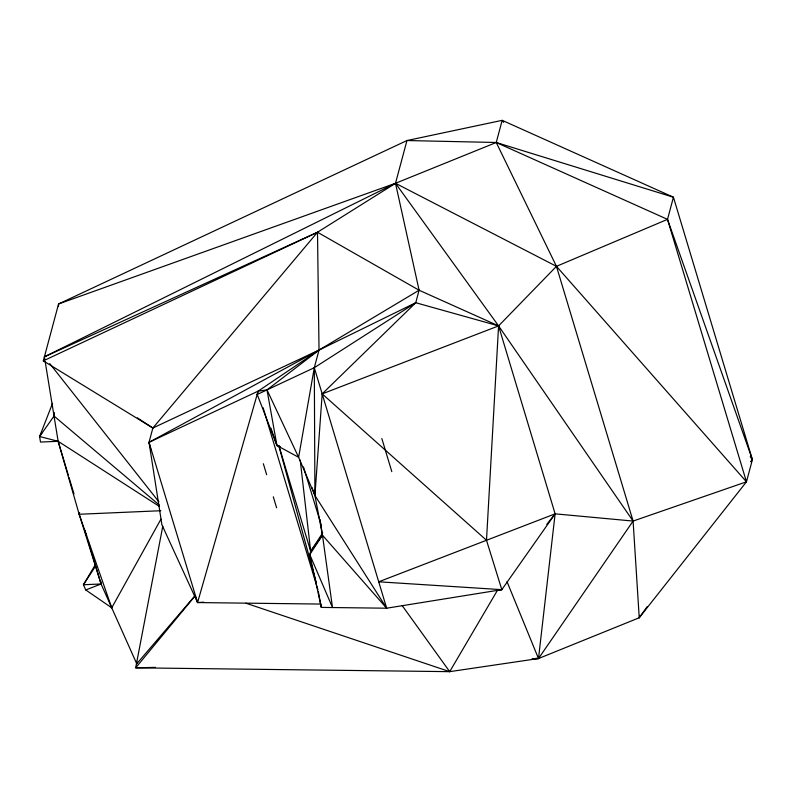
<?xml version="1.0" encoding="UTF-8"?>
<svg xmlns="http://www.w3.org/2000/svg" width="792" height="792" viewBox="0 0 792 792"><rect width="100%" height="100%" fill="white"/><g stroke="black" fill="none" stroke-linecap="round" stroke-linejoin="round"><path stroke-width="1.19" d="M159.538 506.524L58.143 441.302L40.501 442.065L39.6 436.511L54.044 416.067L54.193 412.375M58.469 306.435L58.568 303.97L406.959 140.54L502.178 120.344L673.438 197.218L752.4 459.657L746.46 481.813L639.233 617.76L538.501 658.548L449.707 671.656L135.68 667.824L162.786 526.205M322.681 532.917L310.672 551.291L309.781 554.608L321.305 607.405L386.664 608.207L501.821 589.664L486.496 540.273L498.584 325.898L395.505 183.289L406.959 140.54L496.247 142.491L673.438 197.218L667.508 219.364L746.46 481.813L633.095 521.067L555.123 513.84L378.725 581.803L501.821 589.664L555.123 513.84L498.584 325.898L419.097 290.228L317.503 232.244L44.401 356.836L44.797 359.251M647.113 606.751L639.233 617.76L633.095 521.067L498.584 325.898L415.75 302.722L319.027 350.074L152.856 428.026L43.322 360.865L58.568 303.97L395.505 183.289L496.247 142.491L667.508 219.364L752.4 459.657L750.964 461.657M195.02 595.723L136.759 663.795L101.069 583.981L79.17 514.265L79.606 512.642M746.46 481.813L556.459 266.33L395.505 183.289L317.503 232.244L152.856 428.026L149.025 442.322L161.915 524.809L197.574 602.563L320.968 604.068M43.322 360.865L317.503 232.244L319.027 350.074L314.305 367.696L386.664 608.207L314.929 495.485L298.624 457.291L276.952 445.52L257.232 394.465L258.123 391.149L319.027 350.074L419.097 290.228L395.505 183.289L44.401 356.836M320.8 524.452L322.463 535.224L309.781 554.608L332.501 607.543L322.463 535.224L314.929 495.485L322.176 393.872L415.75 302.722L419.097 290.228M639.233 617.76L639.857 615.424M150.787 449.5L149.025 442.322L319.027 350.074L267.003 389.882L258.123 391.149L197.574 602.563L203.752 602.177M68.35 475.22L58.143 441.302L39.6 436.511L52.559 403.296M95.218 564.864L83.427 584.743L85.764 589.961L111.731 607.82L160.944 519.166M245.916 603.207L449.707 671.656L497.693 589.901M95.565 566.082L83.427 584.743L101.069 583.981L100.871 581.536M39.6 436.511L41.728 433.481M278.903 445.718L310.672 551.291L322.463 535.224L386.664 608.207M546.797 524.393L555.123 513.84L538.501 658.548L532.323 658.697M750.865 461.597L752.4 459.657L750.202 456.667M195.149 595.841L135.68 667.824L155.45 667.369M415.75 302.722L314.305 367.696L257.232 394.465M258.123 391.149L149.025 442.322L197.574 602.563L195.565 596.732M667.508 219.364L556.459 266.33L498.584 325.898L322.176 393.872L486.496 540.273M85.764 589.961L101.069 583.981L91.219 551.232M45.194 361.667L58.143 441.302L79.17 514.265L160.875 510.721M532.313 658.627L538.501 658.548L633.095 521.067L556.459 266.33L496.247 142.491L502.178 120.344L503.653 122.334M496.911 589.703L501.821 589.664M536.045 658.251L538.501 658.548L507.019 581.684M270.943 428.165L276.952 445.52L280.338 446.787M137.363 417.849L152.856 428.026M54.044 416.067L159.182 504.959M49.748 363.597L158.885 501.811M402.188 605.603L449.707 671.656M311.929 487.417L314.929 495.485L314.305 367.696L298.624 457.291L267.003 389.882L276.952 445.52M79.17 514.265L111.731 607.82M303.485 466.953L321.186 524.809M381.853 438.58L391.812 471.666M263.102 407.702L317.929 589.892M263.35 463.726L266.666 474.745M273.299 496.802L276.626 507.83M69.052 477.556L73.983 493.931M84.883 530.185L86.645 536.026M88.051 540.708L90.516 548.896M278.824 445.767L316.325 582.655M318.364 591.881L321.305 607.405M320.067 519.671L320.433 522.067M300.208 460.053L310.672 551.291M136.511 661.35L136.759 663.795"/></g></svg>
